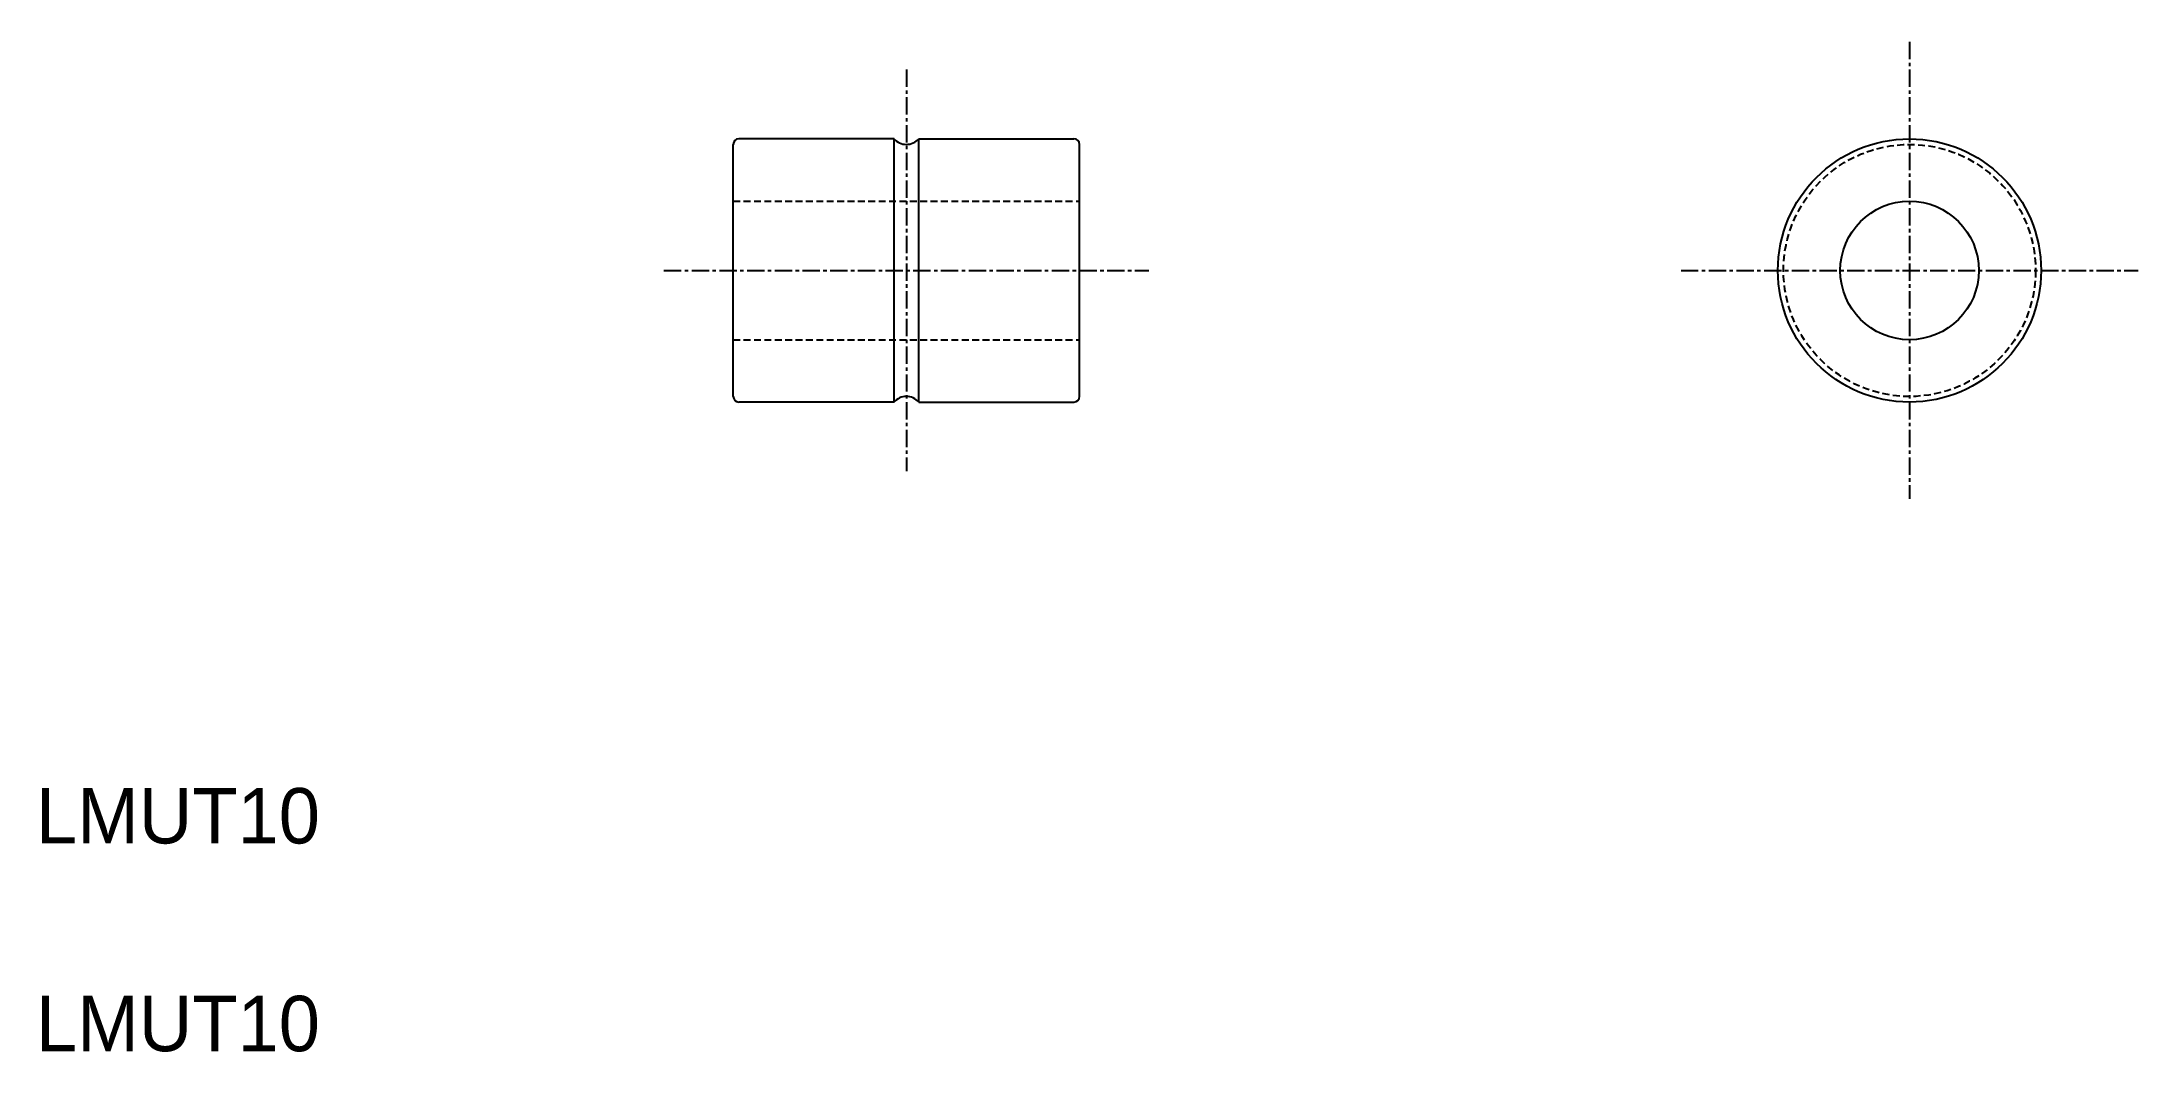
# Model space of a CAD drawing. Extents: x 54 to 206, y 67 to 140.
import ezdxf

# ---------------------------------------------------------------- set-up
doc = ezdxf.new("R2010")
doc.units = 0
doc.linetypes.add('CENTER', pattern=[2, 1.25, -0.25, 0.25, -0.25])
doc.linetypes.add('DASHED', pattern=[0.75, 0.5, -0.25])
doc.layers.get('0').update_dxf_attribs({"linetype": 'CONTINUOUS'})
doc.layers.add('CENTER', color=1, linetype='CENTER')

msp = doc.modelspace()

# ---------------------------------------------------------------- linework, layer by layer
at = {"color": 7, "linetype": 'CONTINUOUS'}
for p, q in [((104.18, 114.11), (104.18, 132.31)), ((115.79, 132.71), (104.58, 132.71)), ((106.13, 132.71), (106.13, 132.71)), ((115.79, 113.71), (115.79, 132.71)), ((117.58, 113.71), (117.58, 132.71)), ((117.58, 132.71), (128.78, 132.71)), ((129.18, 114.11), (129.18, 132.31)), ((115.79, 113.71), (104.58, 113.71)), ((117.58, 113.71), (128.78, 113.71))]:
    msp.add_line(p, q, dxfattribs=at)
at = {"color": 3, "linetype": 'DASHED'}
for p, q in [((104.18, 128.21), (129.18, 128.21)), ((104.18, 118.21), (129.18, 118.21))]:
    msp.add_line(p, q, dxfattribs=at)
at = {"color": 7, "linetype": 'CONTINUOUS'}
for radius in [9.5, 5]:
    msp.add_circle((189.11, 123.21), radius, dxfattribs=at)
at = {"color": 3, "linetype": 'DASHED'}
msp.add_circle((189.11, 123.21), 9.1, dxfattribs=at)
at = {"color": 7, "linetype": 'CONTINUOUS'}
for centre, radius, start, end in [((104.58, 132.31), 0.4, 90, 180), ((116.68, 133.51), 1.2, 221.8103, 318.1897), ((128.78, 132.31), 0.4, 0, 90), ((104.58, 114.11), 0.4, 180, 270), ((116.68, 112.91), 1.2, 41.8103, 138.1897), ((128.78, 114.11), 0.4, 270, 0)]:
    msp.add_arc(centre, radius, start, end, dxfattribs=at)
at = {"layer": 'CENTER', "color": 1, "linetype": 'CENTER'}
for p, q in [((189.11, 139.71), (189.11, 106.71)), ((116.68, 137.71), (116.68, 108.71)), ((99.18, 123.21), (134.18, 123.21)), ((172.61, 123.21), (205.61, 123.21))]:
    msp.add_line(p, q, dxfattribs=at)

# ---------------------------------------------------------------- texts
at = {"color": 7, "linetype": 'CONTINUOUS'}
for p in [(53.83, 81.84), (53.83, 66.84)]:
    msp.add_text('LMUT10', height=4, dxfattribs=at).set_placement(p)

doc.saveas('drawing.dxf')
